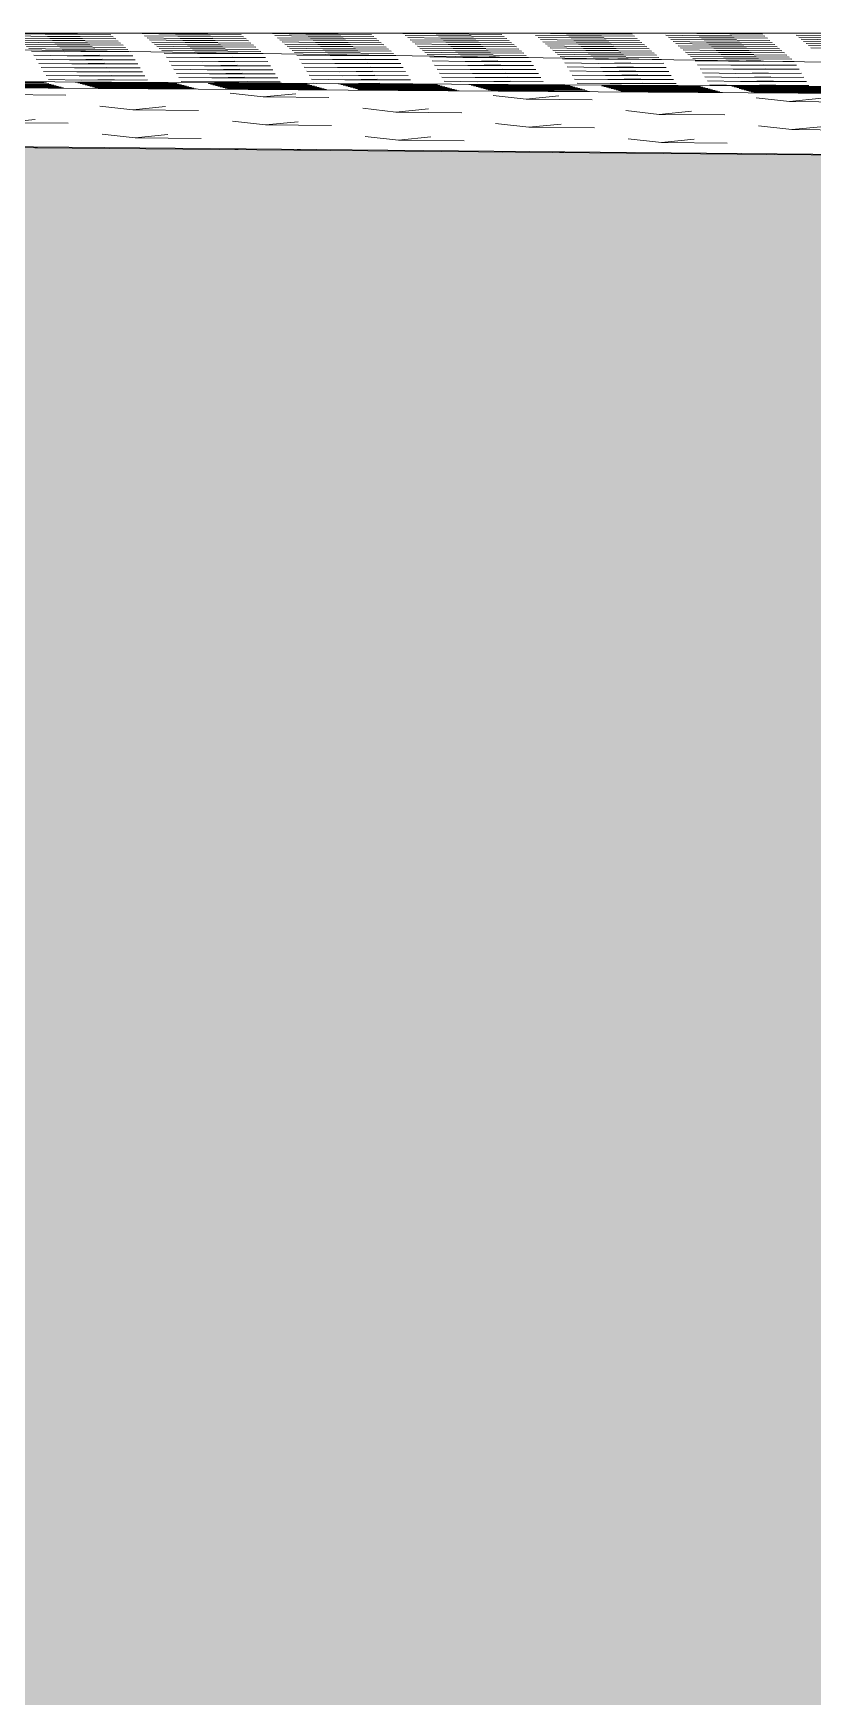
# Model space of a CAD drawing. Header units: millimetres. Extents: x 239748 to 326588, y -19262 to 5561.
# Drawn here: x 323393 to 324420, y -6513 to -4323 of the extents above; entities that cross this region are included whole.
import ezdxf

# ---------------------------------------------------------------- set-up
doc = ezdxf.new("R2010")
doc.units = ezdxf.units.MM
doc.header["$MEASUREMENT"] = 0
doc.layers.add('New_2D Drafting - General_Pen_No__1', color=7, linetype='Continuous', lineweight=13)
doc.layers.add('New_Site & Landscape - Terrain_Pen_No__1', color=7, linetype='Continuous', lineweight=13)
for name, color, linetype, lineweight, true_color in [('New_2D Drafting - General_Pen_No__61', 7, 'Continuous', 20, 0x6a6a6a), ('New_Site & Landscape - Terrain_Pen_No__180', 7, 'Continuous', 15, 0xd6cda7), ('New_Site & Landscape - Terrain_Pen_No__93', 7, 'Continuous', 13, 0xa2a233)]:
    doc.layers.add(name, color=color, linetype=linetype, lineweight=lineweight, true_color=true_color)

msp = doc.modelspace()

# ---------------------------------------------------------------- hatches: boundary and pattern name
at = {"layer": 'New_2D Drafting - General_Pen_No__61', "linetype": 'Continuous', "lineweight": 20, "true_color": 0x6a6a6a}
h = msp.add_hatch(dxfattribs=at)
h.set_pattern_fill('Dashed_0002', color=251, style=0, pattern_type=2)
h.set_pattern_definition([(45, (649171.04, -4123.63), (-183.84776, 183.84776), [195, -65]), (45, (649171.04, -3939.78), (-183.84776, 183.84776), [195, -65])])
h.paths.add_polyline_path([(304790.6827, -4460.3759), (297360.3741, -4696.2383), (297432.4505, -19262.3247), (325883.6342, -19262.3247), (325883.2965, -4496.7853), (312832.5286, -4370.8818), (307073.8019, -4409.8695)])
at = {"layer": 'New_Site & Landscape - Terrain_Pen_No__180', "linetype": 'Continuous', "lineweight": 0, "true_color": 0x353329}
msp.add_hatch(color=250, dxfattribs=at).paths.add_polyline_path([(297432.4505, -19262.3247), (325883.6342, -19262.3247), (325883.6342, -4496.7884), (313274.2348, -4382.3441), (308962.5578, -4382.3438), (306735.3088, -4414.8025), (302168.1642, -4521.8361), (298486.9827, -4705.949), (297432.4505, -4713.9502)])

# ---------------------------------------------------------------- linework, layer by layer
at = {"layer": 'New_2D Drafting - General_Pen_No__1', "color": 7, "linetype": 'Continuous', "lineweight": 13, "flags": 128}
msp.add_lwpolyline([(304790.6827, -4460.3759), (297360.3741, -4696.2383), (297432.4505, -19262.3247), (325883.6342, -19262.3247), (325883.2965, -4496.7853), (312832.5286, -4370.8818), (307073.8019, -4409.8695)], close=True, dxfattribs=at)
at = {"layer": 'New_Site & Landscape - Terrain_Pen_No__1', "color": 7, "linetype": 'Continuous', "lineweight": 13}
for p, q in [((312861.9184, -4323.4671), (325883.6342, -4402.2168)), ((325883.6342, -4412.5658), (312861.9184, -4323.4671)), ((325883.6342, -4323.4671), (321955.9232, -4323.4671)), ((321955.9232, -4323.4671), (325883.6342, -4383.6482)), ((323408.9599, -4324.8174), (323365.2578, -4324.1705)), ((323412.1715, -4327.5856), (323368.4694, -4326.9386)), ((323415.3831, -4330.3538), (323371.681, -4329.7068)), ((323418.5947, -4333.122), (323374.8926, -4332.475)), ((323421.8063, -4335.8901), (323378.1042, -4335.2432)), ((323408.9599, -4324.8174), (323451.8591, -4324.7723)), ((323408.9599, -4324.8174), (323495.5612, -4325.4193)), ((323412.1715, -4327.5856), (323455.0707, -4327.5405)), ((323412.1715, -4327.5856), (323498.7728, -4328.1875)), ((323415.3831, -4330.3538), (323458.2823, -4330.3087)), ((323415.3831, -4330.3538), (323501.9844, -4330.9557)), ((323418.5947, -4333.122), (323461.4939, -4333.0769)), ((323418.5947, -4333.122), (323505.196, -4333.7238)), ((323580.5567, -4324.6371), (323536.8546, -4323.9901)), ((323583.7683, -4327.4053), (323540.0662, -4326.7583)), ((323586.9799, -4330.1735), (323543.2778, -4329.5265)), ((323590.1915, -4332.9416), (323546.4894, -4332.2947)), ((323593.4031, -4335.7098), (323549.701, -4335.0629)), ((323580.5567, -4324.6371), (323623.4559, -4324.592)), ((323580.5567, -4324.6371), (323667.158, -4325.239)), ((323583.7683, -4327.4053), (323626.6675, -4327.3602)), ((323583.7683, -4327.4053), (323670.3696, -4328.0072)), ((323586.9799, -4330.1735), (323629.8791, -4330.1284)), ((323586.9799, -4330.1735), (323673.5812, -4330.7754)), ((323590.1915, -4332.9416), (323633.0907, -4332.8966)), ((323590.1915, -4332.9416), (323676.7928, -4333.5435)), ((323752.1535, -4324.4568), (323708.4514, -4323.8098)), ((323755.3651, -4327.225), (323711.663, -4326.578)), ((323758.5767, -4329.9931), (323714.8746, -4329.3462)), ((323761.7883, -4332.7613), (323718.0862, -4332.1144)), ((323764.9999, -4335.5295), (323721.2978, -4334.8825)), ((323752.1535, -4324.4568), (323795.0527, -4324.4117)), ((323752.1535, -4324.4568), (323838.7548, -4325.0587)), ((323755.3651, -4327.225), (323798.2643, -4327.1799)), ((323755.3651, -4327.225), (323841.9664, -4327.8269)), ((323758.5767, -4329.9931), (323801.4759, -4329.9481)), ((323758.5767, -4329.9931), (323845.178, -4330.595)), ((323761.7883, -4332.7613), (323804.6875, -4332.7162)), ((323761.7883, -4332.7613), (323848.3896, -4333.3632)), ((323764.9999, -4335.5295), (323807.8991, -4335.4844)), ((323764.9999, -4335.5295), (323851.6012, -4336.1314)), ((323923.7503, -4324.2765), (323880.0482, -4323.6295)), ((323926.9619, -4327.0447), (323883.2598, -4326.3977)), ((323930.1735, -4329.8128), (323886.4714, -4329.1659)), ((323933.3851, -4332.581), (323889.683, -4331.934)), ((323936.5967, -4335.3492), (323892.8946, -4334.7022)), ((323923.7503, -4324.2765), (323966.6495, -4324.2314)), ((323923.7503, -4324.2765), (324010.3516, -4324.8784)), ((323926.9619, -4327.0447), (323969.8611, -4326.9996)), ((323926.9619, -4327.0447), (324013.5632, -4327.6465)), ((323930.1735, -4329.8128), (323973.0727, -4329.7678)), ((323930.1735, -4329.8128), (324016.7748, -4330.4147)), ((323933.3851, -4332.581), (323976.2843, -4332.5359)), ((323933.3851, -4332.581), (324019.9864, -4333.1829)), ((323936.5967, -4335.3492), (323979.4959, -4335.3041)), ((323936.5967, -4335.3492), (324023.198, -4335.9511)), ((324095.3471, -4324.0962), (324052.8566, -4323.4671)), ((324098.5587, -4326.8643), (324054.8566, -4326.2174)), ((324101.7703, -4329.6325), (324058.0682, -4328.9856)), ((324104.9819, -4332.4007), (324061.2798, -4331.7537)), ((324108.1935, -4335.1689), (324064.4914, -4334.5219)), ((324095.3471, -4324.0962), (324138.2463, -4324.0511)), ((324095.3471, -4324.0962), (324181.9484, -4324.6981)), ((324098.5587, -4326.8643), (324141.4579, -4326.8193)), ((324098.5587, -4326.8643), (324185.16, -4327.4662)), ((324101.7703, -4329.6325), (324144.6695, -4329.5874)), ((324101.7703, -4329.6325), (324188.3716, -4330.2344)), ((324104.9819, -4332.4007), (324147.8811, -4332.3556)), ((324104.9819, -4332.4007), (324191.5832, -4333.0026)), ((324108.1935, -4335.1689), (324151.0927, -4335.1238)), ((324108.1935, -4335.1689), (324194.7948, -4335.7708)), ((324270.1555, -4326.684), (324226.4534, -4326.0371)), ((324273.3671, -4329.4522), (324229.665, -4328.8052)), ((324276.5787, -4332.2204), (324232.8766, -4331.5734)), ((324279.7903, -4334.9886), (324236.0882, -4334.3416)), ((324266.9439, -4323.9159), (324236.6335, -4323.4671)), ((324266.9439, -4323.9159), (324309.8431, -4323.8708)), ((324266.9439, -4323.9159), (324353.5452, -4324.5177)), ((324270.1555, -4326.684), (324313.0547, -4326.639)), ((324270.1555, -4326.684), (324356.7568, -4327.2859)), ((324273.3671, -4329.4522), (324316.2663, -4329.4071)), ((324273.3671, -4329.4522), (324359.9684, -4330.0541)), ((324276.5787, -4332.2204), (324319.4779, -4332.1753)), ((324276.5787, -4332.2204), (324363.18, -4332.8223)), ((324279.7903, -4334.9886), (324322.6895, -4334.9435)), ((324279.7903, -4334.9886), (324366.3916, -4335.5904)), ((324441.7523, -4326.5037), (324398.0502, -4325.8568)), ((324444.9639, -4329.2719), (324401.2618, -4328.6249)), ((324448.1755, -4332.0401), (324404.4734, -4331.3931)), ((324451.3871, -4334.8082), (324407.685, -4334.1613)), ((323425.0179, -4338.6583), (323381.3158, -4338.0113)), ((323428.2295, -4341.4265), (323384.5274, -4340.7795)), ((323431.4411, -4344.1947), (323387.739, -4343.5477)), ((323434.6527, -4347.7496), (323390.9506, -4347.1239)), ((323437.8643, -4353.0696), (323394.1622, -4352.4439)), ((323421.8063, -4335.8901), (323464.7055, -4335.8451)), ((323421.8063, -4335.8901), (323508.4076, -4336.492)), ((323425.0179, -4338.6583), (323467.9171, -4338.6132)), ((323425.0179, -4338.6583), (323511.6192, -4339.2602)), ((323428.2295, -4341.4265), (323471.1287, -4341.3814)), ((323428.2295, -4341.4265), (323514.8308, -4342.0284)), ((323431.4411, -4344.1947), (323474.3403, -4344.1496)), ((323431.4411, -4344.1947), (323518.0424, -4344.7965)), ((323434.6527, -4347.7496), (323477.5519, -4347.0454)), ((323434.6527, -4347.7496), (323521.254, -4347.6711)), ((323437.8643, -4353.0696), (323480.7635, -4352.3653)), ((323437.8643, -4353.0696), (323524.4656, -4352.991)), ((323596.6147, -4338.478), (323552.9126, -4337.831)), ((323599.8263, -4341.2462), (323556.1242, -4340.5992)), ((323603.0379, -4344.0143), (323559.3358, -4343.3674)), ((323606.2495, -4346.7825), (323562.5474, -4346.1356)), ((323609.4611, -4350.2525), (323565.759, -4349.6268)), ((323612.6727, -4355.5724), (323568.9706, -4354.9467)), ((323593.4031, -4335.7098), (323636.3023, -4335.6647)), ((323593.4031, -4335.7098), (323680.0044, -4336.3117)), ((323596.6147, -4338.478), (323639.5139, -4338.4329)), ((323596.6147, -4338.478), (323683.216, -4339.0799)), ((323599.8263, -4341.2462), (323642.7255, -4341.2011)), ((323599.8263, -4341.2462), (323686.4276, -4341.8481)), ((323603.0379, -4344.0143), (323645.9371, -4343.9693)), ((323603.0379, -4344.0143), (323689.6392, -4344.6162)), ((323606.2495, -4346.7825), (323649.1487, -4346.7374)), ((323606.2495, -4346.7825), (323692.8508, -4347.3844)), ((323609.4611, -4350.2525), (323652.3603, -4349.5482)), ((323609.4611, -4350.2525), (323696.0624, -4350.1739)), ((323612.6727, -4355.5724), (323655.5719, -4354.8682)), ((323612.6727, -4355.5724), (323699.274, -4355.4939)), ((323768.2115, -4338.2977), (323724.5094, -4337.6507)), ((323771.4231, -4341.0659), (323727.721, -4340.4189)), ((323774.6347, -4343.834), (323730.9326, -4343.1871)), ((323777.8463, -4346.6022), (323734.1442, -4345.9552)), ((323781.0579, -4349.3704), (323737.3558, -4348.7234)), ((323784.2695, -4352.7553), (323740.5674, -4352.1296)), ((323787.4811, -4358.0753), (323743.779, -4357.4496)), ((323768.2115, -4338.2977), (323811.1107, -4338.2526)), ((323768.2115, -4338.2977), (323854.8128, -4338.8996)), ((323771.4231, -4341.0659), (323814.3223, -4341.0208)), ((323771.4231, -4341.0659), (323858.0244, -4341.6677)), ((323774.6347, -4343.834), (323817.5339, -4343.789)), ((323774.6347, -4343.834), (323861.236, -4344.4359)), ((323777.8463, -4346.6022), (323820.7455, -4346.5571)), ((323777.8463, -4346.6022), (323864.4476, -4347.2041)), ((323781.0579, -4349.3704), (323823.9571, -4349.3253)), ((323781.0579, -4349.3704), (323867.6592, -4349.9723)), ((323784.2695, -4352.7553), (323824.4084, -4352.0964)), ((323784.2695, -4352.7553), (323862.7677, -4352.6841)), ((323787.4811, -4358.0753), (323830.3803, -4357.371)), ((323824.4091, -4352.0964), (323827.1687, -4352.0935)), ((323862.769, -4352.6841), (323870.8708, -4352.7404)), ((323939.8083, -4338.1174), (323896.1062, -4337.4704)), ((323943.0199, -4340.8855), (323899.3178, -4340.2386)), ((323946.2315, -4343.6537), (323902.5294, -4343.0068)), ((323949.4431, -4346.4219), (323905.741, -4345.7749)), ((323952.6547, -4349.1901), (323908.9526, -4348.5431)), ((323955.8663, -4351.9582), (323912.1642, -4351.3113)), ((323959.0779, -4355.2582), (323915.3758, -4354.6325)), ((323939.8083, -4338.1174), (323982.7075, -4338.0723)), ((323939.8083, -4338.1174), (324026.4096, -4338.7193)), ((323943.0199, -4340.8855), (323985.9191, -4340.8405)), ((323943.0199, -4340.8855), (324029.6212, -4341.4874)), ((323946.2315, -4343.6537), (323989.1307, -4343.6086)), ((323946.2315, -4343.6537), (324032.8328, -4344.2556)), ((323949.4431, -4346.4219), (323992.3423, -4346.3768)), ((323949.4431, -4346.4219), (324036.0444, -4347.0238)), ((323952.6547, -4349.1901), (323995.5539, -4349.145)), ((323952.6547, -4349.1901), (324039.256, -4349.792)), ((323955.8663, -4351.9582), (323998.7655, -4351.9132)), ((323955.8663, -4351.9582), (324042.4676, -4352.5601)), ((323959.0779, -4355.2582), (323993.6844, -4354.6901)), ((323959.0779, -4355.2582), (324026.7566, -4355.1968)), ((323993.6852, -4354.6901), (324001.9771, -4354.6813)), ((324026.7581, -4355.1968), (324045.6792, -4355.3283)), ((324111.4051, -4337.9371), (324067.703, -4337.2901)), ((324114.6167, -4340.7052), (324070.9146, -4340.0583)), ((324117.8283, -4343.4734), (324074.1262, -4342.8264)), ((324121.0399, -4346.2416), (324077.3378, -4345.5946)), ((324124.2515, -4349.0098), (324080.5494, -4348.3628)), ((324127.4631, -4351.7779), (324083.761, -4351.131)), ((324130.6747, -4354.5461), (324086.9726, -4353.8991)), ((324133.8863, -4357.7611), (324090.1842, -4357.1353)), ((324111.4051, -4337.9371), (324154.3043, -4337.892)), ((324111.4051, -4337.9371), (324198.0064, -4338.5389)), ((324114.6167, -4340.7052), (324157.5159, -4340.6601)), ((324114.6167, -4340.7052), (324201.218, -4341.3071)), ((324117.8283, -4343.4734), (324160.7275, -4343.4283)), ((324117.8283, -4343.4734), (324204.4296, -4344.0753)), ((324121.0399, -4346.2416), (324163.9391, -4346.1965)), ((324121.0399, -4346.2416), (324207.6412, -4346.8435)), ((324124.2515, -4349.0098), (324167.1507, -4348.9647)), ((324124.2515, -4349.0098), (324210.8528, -4349.6116)), ((324127.4631, -4351.7779), (324170.3623, -4351.7329)), ((324127.4631, -4351.7779), (324214.0644, -4352.3798)), ((324130.6747, -4354.5461), (324173.5739, -4354.501)), ((324130.6747, -4354.5461), (324217.276, -4355.148)), ((324133.8863, -4357.7611), (324162.9604, -4357.2837)), ((324162.9613, -4357.2837), (324176.7855, -4357.2692)), ((324283.0019, -4337.7567), (324239.2998, -4337.1098)), ((324286.2135, -4340.5249), (324242.5114, -4339.8779)), ((324289.4251, -4343.2931), (324245.723, -4342.6461)), ((324292.6367, -4346.0613), (324248.9346, -4345.4143)), ((324295.8483, -4348.8294), (324252.1462, -4348.1825)), ((324299.0599, -4351.5976), (324255.3578, -4350.9507)), ((324302.2715, -4354.3658), (324258.5694, -4353.7188)), ((324305.4831, -4357.134), (324261.781, -4356.487)), ((324283.0019, -4337.7567), (324325.9011, -4337.7117)), ((324283.0019, -4337.7567), (324369.6032, -4338.3586)), ((324286.2135, -4340.5249), (324329.1127, -4340.4798)), ((324286.2135, -4340.5249), (324372.8148, -4341.1268)), ((324289.4251, -4343.2931), (324332.3243, -4343.248)), ((324289.4251, -4343.2931), (324376.0264, -4343.895)), ((324292.6367, -4346.0613), (324335.5359, -4346.0162)), ((324292.6367, -4346.0613), (324379.238, -4346.6632)), ((324295.8483, -4348.8294), (324338.7475, -4348.7844)), ((324295.8483, -4348.8294), (324382.4496, -4349.4313)), ((324299.0599, -4351.5976), (324341.9591, -4351.5525)), ((324299.0599, -4351.5976), (324385.6612, -4352.1995)), ((324302.2715, -4354.3658), (324345.1707, -4354.3207)), ((324302.2715, -4354.3658), (324388.8728, -4354.9677)), ((324305.4831, -4357.134), (324348.3823, -4357.0889)), ((324305.4831, -4357.134), (324392.0844, -4357.7359)), ((324454.5987, -4337.5764), (324410.8966, -4336.9295)), ((324457.8103, -4340.3446), (324414.1082, -4339.6976)), ((324461.0219, -4343.1128), (324417.3198, -4342.4658)), ((323441.0759, -4358.3895), (323397.3738, -4357.7638)), ((323444.2875, -4363.7095), (323400.5854, -4363.0838)), ((323447.4991, -4369.0294), (323403.797, -4368.4037)), ((323450.7107, -4374.3494), (323407.0086, -4373.7237)), ((323453.9223, -4379.6694), (323410.2202, -4379.0436)), ((323441.0759, -4358.3895), (323483.9751, -4357.6853)), ((323441.0759, -4358.3895), (323527.6772, -4358.311)), ((323444.2875, -4363.7095), (323487.1867, -4363.0052)), ((323444.2875, -4363.7095), (323530.8888, -4363.6309)), ((323447.4991, -4369.0294), (323490.3983, -4368.3252)), ((323447.4991, -4369.0294), (323534.1004, -4368.9509)), ((323450.7107, -4374.3494), (323493.6099, -4373.6451)), ((323450.7107, -4374.3494), (323537.312, -4374.2708)), ((323453.9223, -4379.6694), (323496.8215, -4378.9651)), ((323615.8843, -4360.8924), (323572.1822, -4360.2667)), ((323619.0959, -4366.2123), (323575.3938, -4365.5866)), ((323622.3075, -4371.5323), (323578.6054, -4370.9066)), ((323625.5191, -4376.8523), (323581.817, -4376.2265)), ((323615.8843, -4360.8924), (323658.7835, -4360.1881)), ((323615.8843, -4360.8924), (323702.4856, -4360.8138)), ((323619.0959, -4366.2123), (323661.9951, -4365.5081)), ((323619.0959, -4366.2123), (323705.6972, -4366.1338)), ((323622.3075, -4371.5323), (323665.2067, -4370.828)), ((323622.3075, -4371.5323), (323708.9088, -4371.4537)), ((323625.5191, -4376.8523), (323668.4183, -4376.148)), ((323625.5191, -4376.8523), (323712.1204, -4376.7737)), ((323790.6927, -4363.3953), (323746.9906, -4362.7695)), ((323793.9043, -4368.7152), (323750.2022, -4368.0895)), ((323797.1159, -4374.0352), (323753.4138, -4373.4094)), ((323800.3275, -4379.3551), (323756.6254, -4378.7294)), ((323787.4811, -4358.0753), (323874.0824, -4357.9967)), ((323790.6927, -4363.3953), (323833.5919, -4362.691)), ((323790.6927, -4363.3953), (323877.294, -4363.3167)), ((323793.9043, -4368.7152), (323836.8035, -4368.0109)), ((323793.9043, -4368.7152), (323880.5056, -4368.6366)), ((323797.1159, -4374.0352), (323840.0151, -4373.3309)), ((323797.1159, -4374.0352), (323883.7172, -4373.9566)), ((323800.3275, -4379.3551), (323843.2267, -4378.6508)), ((323800.3275, -4379.3551), (323886.9288, -4379.2765)), ((323962.2895, -4360.5782), (323918.5874, -4359.9524)), ((323965.5011, -4365.8981), (323921.799, -4365.2724)), ((323968.7127, -4371.2181), (323925.0106, -4370.5923)), ((323971.9243, -4376.538), (323928.2222, -4375.9123)), ((323962.2895, -4360.5782), (324005.1887, -4359.8739)), ((323962.2895, -4360.5782), (324048.8908, -4360.4996)), ((323965.5011, -4365.8981), (324008.4003, -4365.1938)), ((323965.5011, -4365.8981), (324052.1024, -4365.8195)), ((323968.7127, -4371.2181), (324011.6119, -4370.5138)), ((323968.7127, -4371.2181), (324055.314, -4371.1395)), ((323971.9243, -4376.538), (324014.8235, -4375.8337)), ((323971.9243, -4376.538), (324058.5256, -4376.4594)), ((324137.0979, -4363.081), (324093.3958, -4362.4553)), ((324140.3095, -4368.401), (324096.6074, -4367.7752)), ((324143.5211, -4373.7209), (324099.819, -4373.0952)), ((324146.7327, -4379.0409), (324103.0306, -4378.4151)), ((324133.8863, -4357.7611), (324190.7455, -4357.7095)), ((324137.0979, -4363.081), (324179.9971, -4362.3767)), ((324137.0979, -4363.081), (324223.6992, -4363.0024)), ((324140.3095, -4368.401), (324183.2087, -4367.6967)), ((324140.3095, -4368.401), (324226.9108, -4368.3224)), ((324143.5211, -4373.7209), (324186.4203, -4373.0166)), ((324143.5211, -4373.7209), (324230.1224, -4373.6423)), ((324146.7327, -4379.0409), (324189.6319, -4378.3366)), ((324146.7327, -4379.0409), (324233.334, -4378.9623)), ((324190.7471, -4357.7095), (324220.4876, -4357.9162)), ((324308.6947, -4360.2639), (324264.9926, -4359.6382)), ((324311.9063, -4365.5839), (324268.2042, -4364.9581)), ((324315.1179, -4370.9038), (324271.4158, -4370.2781)), ((324318.3295, -4376.2238), (324274.6274, -4375.598)), ((324308.6947, -4360.2639), (324332.2364, -4359.8774)), ((324308.6947, -4360.2639), (324354.7344, -4360.2221)), ((324311.9063, -4365.5839), (324354.8055, -4364.8796)), ((324311.9063, -4365.5839), (324398.5076, -4365.5053)), ((324315.1179, -4370.9038), (324358.0171, -4370.1995)), ((324315.1179, -4370.9038), (324401.7192, -4370.8252)), ((324318.3295, -4376.2238), (324361.2287, -4375.5195)), ((324318.3295, -4376.2238), (324404.9308, -4376.1452)), ((324332.2373, -4359.8774), (324351.5939, -4359.8571)), ((324354.7362, -4360.2221), (324395.296, -4360.504)), ((323320.8647, -4387.429), (323407.466, -4388.0254)), ((323324.0763, -4388.3191), (323410.6776, -4388.9155)), ((323327.2879, -4389.2091), (323413.8892, -4389.8056)), ((323330.4995, -4390.0992), (323417.1008, -4390.6957)), ((323333.7111, -4390.9893), (323420.3124, -4391.5858)), ((323336.9227, -4391.8794), (323423.524, -4392.4758)), ((323340.1343, -4392.7695), (323426.7356, -4393.3659)), ((323343.3459, -4393.6596), (323429.9472, -4394.256)), ((323346.5575, -4394.5497), (323433.1588, -4395.1461)), ((323457.1339, -4384.9893), (323413.4318, -4384.3636)), ((323492.4615, -4388.1768), (323448.7594, -4387.7673)), ((323495.6731, -4389.0669), (323451.971, -4388.6574)), ((323453.9223, -4379.6694), (323540.5236, -4379.5908)), ((323498.8847, -4389.957), (323455.1826, -4389.5475)), ((323457.1339, -4384.9893), (323500.0331, -4384.285)), ((323457.1339, -4384.9893), (323543.7352, -4384.9107)), ((323502.0963, -4390.8471), (323458.3942, -4390.4376)), ((323505.3079, -4391.7371), (323461.6058, -4391.3277)), ((323508.5195, -4392.6272), (323464.8174, -4392.2178)), ((323511.7311, -4393.5173), (323468.029, -4393.1078)), ((323514.9427, -4394.4074), (323471.2406, -4393.9979)), ((323518.1543, -4395.2975), (323474.4522, -4394.888)), ((323521.3659, -4396.1876), (323477.6638, -4395.7781)), ((323492.4615, -4388.1768), (323535.3607, -4388.3637)), ((323492.4615, -4388.1768), (323579.0628, -4388.7732)), ((323495.6731, -4389.0669), (323538.5723, -4389.2538)), ((323495.6731, -4389.0669), (323582.2744, -4389.6633)), ((323498.8847, -4389.957), (323541.7839, -4390.1439)), ((323498.8847, -4389.957), (323585.486, -4390.5534)), ((323502.0963, -4390.8471), (323544.9955, -4391.034)), ((323502.0963, -4390.8471), (323588.6976, -4391.4435)), ((323505.3079, -4391.7371), (323548.2071, -4391.9241)), ((323505.3079, -4391.7371), (323591.9092, -4392.3336)), ((323508.5195, -4392.6272), (323551.4187, -4392.8142)), ((323508.5195, -4392.6272), (323595.1208, -4393.2237)), ((323511.7311, -4393.5173), (323554.6303, -4393.7043)), ((323511.7311, -4393.5173), (323598.3324, -4394.1138)), ((323514.9427, -4394.4074), (323557.8419, -4394.5944)), ((323514.9427, -4394.4074), (323601.544, -4395.0038)), ((323518.1543, -4395.2975), (323561.0535, -4395.4845)), ((323518.1543, -4395.2975), (323604.7556, -4395.8939)), ((323521.3659, -4396.1876), (323564.2651, -4396.3745)), ((323521.3659, -4396.1876), (323607.9672, -4396.784)), ((323628.7307, -4382.1722), (323585.0286, -4381.5465)), ((323631.9423, -4387.4922), (323588.2402, -4386.8664)), ((323667.2699, -4389.8147), (323623.5678, -4389.4052)), ((323664.0583, -4388.9246), (323624.6551, -4388.5554)), ((323670.4815, -4390.7048), (323626.7794, -4390.2953)), ((323628.7307, -4382.1722), (323671.6299, -4381.4679)), ((323628.7307, -4382.1722), (323715.332, -4382.0936)), ((323673.6931, -4391.5949), (323629.991, -4391.1854)), ((323631.9423, -4387.4922), (323674.8415, -4386.7879)), ((323631.9423, -4387.4922), (323718.5436, -4387.4136)), ((323676.9047, -4392.485), (323633.2026, -4392.0755)), ((323680.1163, -4393.375), (323636.4142, -4392.9656)), ((323683.3279, -4394.2651), (323639.6258, -4393.8557)), ((323686.5395, -4395.1552), (323642.8374, -4394.7457)), ((323689.7511, -4396.0453), (323646.049, -4395.6358)), ((323692.9627, -4396.9354), (323649.2606, -4396.5259)), ((323664.0583, -4388.9246), (323706.9575, -4389.1116)), ((323664.0583, -4388.9246), (323750.6596, -4389.521)), ((323667.2699, -4389.8147), (323710.1691, -4390.0017)), ((323667.2699, -4389.8147), (323753.8712, -4390.4111)), ((323670.4815, -4390.7048), (323713.3807, -4390.8917)), ((323670.4815, -4390.7048), (323757.0828, -4391.3012)), ((323673.6931, -4391.5949), (323716.5923, -4391.7818)), ((323673.6931, -4391.5949), (323760.2944, -4392.1913)), ((323676.9047, -4392.485), (323719.8039, -4392.6719)), ((323676.9047, -4392.485), (323763.506, -4393.0814)), ((323680.1163, -4393.375), (323723.0155, -4393.562)), ((323680.1163, -4393.375), (323766.7176, -4393.9715)), ((323683.3279, -4394.2651), (323726.2271, -4394.4521)), ((323683.3279, -4394.2651), (323769.9292, -4394.8616)), ((323686.5395, -4395.1552), (323729.4387, -4395.3422)), ((323686.5395, -4395.1552), (323773.1408, -4395.7517)), ((323689.7511, -4396.0453), (323732.6503, -4396.2323)), ((323689.7511, -4396.0453), (323776.3524, -4396.6417)), ((323692.9627, -4396.9354), (323735.8619, -4397.1224)), ((323692.9627, -4396.9354), (323779.564, -4397.5318)), ((323803.5391, -4384.6751), (323759.837, -4384.0493)), ((323765.8395, -4389.4093), (323763.0486, -4389.3693)), ((323838.8667, -4390.5625), (323795.1646, -4390.153)), ((323842.0783, -4391.4526), (323798.3762, -4391.0431)), ((323845.2899, -4392.3427), (323801.5878, -4391.9332)), ((323803.5391, -4384.6751), (323846.4383, -4383.9708)), ((323803.5391, -4384.6751), (323890.1404, -4384.5965)), ((323848.5015, -4393.2328), (323804.7994, -4392.8233)), ((323851.7131, -4394.1229), (323808.011, -4393.7134)), ((323854.9247, -4395.013), (323811.2226, -4394.6035)), ((323858.1363, -4395.903), (323814.4342, -4395.4936)), ((323861.3479, -4396.7931), (323817.6458, -4396.3837)), ((323864.5595, -4397.6832), (323820.8574, -4397.2737)), ((323821.8118, -4389.7477), (323849.6499, -4389.2907)), ((323867.7711, -4398.5733), (323824.069, -4398.1638)), ((323838.8667, -4390.5625), (323881.7659, -4390.7495)), ((323838.8667, -4390.5625), (323925.468, -4391.1589)), ((323842.0783, -4391.4526), (323884.9775, -4391.6396)), ((323842.0783, -4391.4526), (323928.6796, -4392.049)), ((323845.2899, -4392.3427), (323888.1891, -4392.5296)), ((323845.2899, -4392.3427), (323931.8912, -4392.9391)), ((323848.5015, -4393.2328), (323891.4007, -4393.4197)), ((323848.5015, -4393.2328), (323935.1028, -4393.8292)), ((323851.7131, -4394.1229), (323894.6123, -4394.3098)), ((323851.7131, -4394.1229), (323938.3144, -4394.7193)), ((323854.9247, -4395.013), (323897.8239, -4395.1999)), ((323854.9247, -4395.013), (323941.526, -4395.6094)), ((323855.3997, -4389.9509), (323893.352, -4389.9164)), ((323858.1363, -4395.903), (323901.0355, -4396.09)), ((323858.1363, -4395.903), (323944.7376, -4396.4995)), ((323861.3479, -4396.7931), (323904.2471, -4396.9801)), ((323861.3479, -4396.7931), (323947.9492, -4397.3896)), ((323864.5595, -4397.6832), (323907.4587, -4397.8702)), ((323864.5595, -4397.6832), (323951.1608, -4398.2797)), ((323867.7711, -4398.5733), (323910.6703, -4398.7603)), ((323867.7711, -4398.5733), (323954.3724, -4399.1697)), ((323975.1359, -4381.858), (323931.4338, -4381.2322)), ((323978.3475, -4387.1779), (323934.6454, -4386.5522)), ((324010.4635, -4391.3103), (323966.7614, -4390.9009)), ((324013.6751, -4392.2004), (323969.973, -4391.7909)), ((324016.8867, -4393.0905), (323973.1846, -4392.681)), ((323975.1359, -4381.858), (324018.0351, -4381.1537)), ((323975.1359, -4381.858), (324061.7372, -4381.7794)), ((324020.0983, -4393.9806), (323976.3962, -4393.5711)), ((323978.3475, -4387.1779), (324021.2467, -4386.4736)), ((323978.3475, -4387.1779), (324064.9488, -4387.0993)), ((324023.3099, -4394.8707), (323979.6078, -4394.4612)), ((324026.5215, -4395.7608), (323982.8194, -4395.3513)), ((324029.7331, -4396.6509), (323986.031, -4396.2414)), ((324032.9447, -4397.541), (323989.2426, -4397.1315)), ((324036.1563, -4398.431), (323992.4542, -4398.0216)), ((324039.3679, -4399.3211), (323995.6658, -4398.9117)), ((324010.4635, -4391.3103), (324053.3627, -4391.4973)), ((324010.4635, -4391.3103), (324097.0648, -4391.9068)), ((324013.6751, -4392.2004), (324056.5743, -4392.3874)), ((324013.6751, -4392.2004), (324100.2764, -4392.7969)), ((324016.8867, -4393.0905), (324059.7859, -4393.2775)), ((324016.8867, -4393.0905), (324103.488, -4393.6869)), ((324020.0983, -4393.9806), (324062.9975, -4394.1676)), ((324020.0983, -4393.9806), (324106.6996, -4394.577)), ((324023.3099, -4394.8707), (324066.2091, -4395.0576)), ((324023.3099, -4394.8707), (324109.9112, -4395.4671)), ((324026.5215, -4395.7608), (324069.4207, -4395.9477)), ((324026.5215, -4395.7608), (324113.1228, -4396.3572)), ((324029.7331, -4396.6509), (324072.6323, -4396.8378)), ((324029.7331, -4396.6509), (324116.3344, -4397.2473)), ((324032.9447, -4397.541), (324075.8439, -4397.7279)), ((324032.9447, -4397.541), (324119.546, -4398.1374)), ((324036.1563, -4398.431), (324079.0555, -4398.618)), ((324036.1563, -4398.431), (324122.7576, -4399.0275)), ((324039.3679, -4399.3211), (324082.2671, -4399.5081)), ((324039.3679, -4399.3211), (324125.9692, -4399.9176)), ((324149.9443, -4384.3608), (324106.2422, -4383.7351)), ((324153.1559, -4389.6808), (324109.4538, -4389.055)), ((324185.2719, -4392.9482), (324141.5698, -4392.5388)), ((324182.0603, -4392.0582), (324142.3888, -4391.6864)), ((324188.4835, -4393.8383), (324144.7814, -4393.4289)), ((324191.6951, -4394.7284), (324147.993, -4394.3189)), ((324149.9443, -4384.3608), (324192.8435, -4383.6565)), ((324149.9443, -4384.3608), (324236.5456, -4384.2822)), ((324194.9067, -4395.6185), (324151.2046, -4395.209)), ((324153.1559, -4389.6808), (324196.0551, -4388.9765)), ((324153.1559, -4389.6808), (324239.7572, -4389.6022)), ((324198.1183, -4396.5086), (324154.4162, -4396.0991)), ((324201.3299, -4397.3987), (324157.6278, -4396.9892)), ((324204.5415, -4398.2888), (324160.8394, -4397.8793)), ((324207.7531, -4399.1789), (324164.051, -4398.7694)), ((324210.9647, -4400.0689), (324167.2626, -4399.6595)), ((324214.1763, -4400.959), (324170.4742, -4400.5496)), ((324182.0603, -4392.0582), (324224.9595, -4392.2451)), ((324182.0603, -4392.0582), (324268.6616, -4392.6546)), ((324185.2719, -4392.9482), (324228.1711, -4393.1352)), ((324185.2719, -4392.9482), (324271.8732, -4393.5447)), ((324188.4835, -4393.8383), (324231.3827, -4394.0253)), ((324188.4835, -4393.8383), (324275.0848, -4394.4348)), ((324191.6951, -4394.7284), (324234.5943, -4394.9154)), ((324191.6951, -4394.7284), (324278.2964, -4395.3248)), ((324194.9067, -4395.6185), (324237.8059, -4395.8055)), ((324194.9067, -4395.6185), (324281.508, -4396.2149)), ((324198.1183, -4396.5086), (324241.0175, -4396.6955)), ((324198.1183, -4396.5086), (324284.7196, -4397.105)), ((324201.3299, -4397.3987), (324244.2291, -4397.5856)), ((324201.3299, -4397.3987), (324287.9312, -4397.9951)), ((324204.5415, -4398.2888), (324247.4407, -4398.4757)), ((324204.5415, -4398.2888), (324291.1428, -4398.8852)), ((324207.7531, -4399.1789), (324250.6523, -4399.3658)), ((324207.7531, -4399.1789), (324294.3544, -4399.7753)), ((324210.9647, -4400.0689), (324253.8639, -4400.2559)), ((324210.9647, -4400.0689), (324297.566, -4400.6654)), ((324214.1763, -4400.959), (324257.0755, -4401.146)), ((324214.1763, -4400.959), (324300.7776, -4401.5555)), ((324321.5411, -4381.5437), (324277.839, -4380.918)), ((324324.7527, -4386.8637), (324281.0506, -4386.2379)), ((324327.9643, -4392.1836), (324284.2622, -4391.5579)), ((324356.8687, -4393.6961), (324313.1666, -4393.2866)), ((324360.0803, -4394.5861), (324316.3782, -4394.1767)), ((324363.2919, -4395.4762), (324319.5898, -4395.0668)), ((324321.5411, -4381.5437), (324364.4403, -4380.8394)), ((324321.5411, -4381.5437), (324408.1424, -4381.4651)), ((324366.5035, -4396.3663), (324322.8014, -4395.9568)), ((324324.7527, -4386.8637), (324367.6519, -4386.1594)), ((324324.7527, -4386.8637), (324411.354, -4386.7851)), ((324369.7151, -4397.2564), (324326.013, -4396.8469)), ((324327.9643, -4392.1836), (324370.8635, -4391.4793)), ((324327.9643, -4392.1836), (324414.5656, -4392.1051)), ((324372.9267, -4398.1465), (324329.2246, -4397.737)), ((324376.1383, -4399.0366), (324332.4362, -4398.6271)), ((324379.3499, -4399.9267), (324335.6478, -4399.5172)), ((324382.5615, -4400.8168), (324338.8594, -4400.4073)), ((324385.7731, -4401.7069), (324342.071, -4401.2974)), ((324356.8687, -4393.6961), (324399.7679, -4393.883)), ((324356.8687, -4393.6961), (324443.47, -4394.2925)), ((324360.0803, -4394.5861), (324402.9795, -4394.7731)), ((324360.0803, -4394.5861), (324446.6816, -4395.1826)), ((324363.2919, -4395.4762), (324406.1911, -4395.6632)), ((324363.2919, -4395.4762), (324449.8932, -4396.0727)), ((324366.5035, -4396.3663), (324409.4027, -4396.5533)), ((324366.5035, -4396.3663), (324453.1048, -4396.9628)), ((324369.7151, -4397.2564), (324412.6143, -4397.4434)), ((324369.7151, -4397.2564), (324456.3164, -4397.8528)), ((324372.9267, -4398.1465), (324415.8259, -4398.3335)), ((324372.9267, -4398.1465), (324459.528, -4398.7429)), ((324376.1383, -4399.0366), (324419.0375, -4399.2235)), ((324376.1383, -4399.0366), (324462.7396, -4399.633)), ((324379.3499, -4399.9267), (324422.2491, -4400.1136)), ((324379.3499, -4399.9267), (324465.9512, -4400.5231)), ((324382.5615, -4400.8168), (324425.4607, -4401.0037)), ((324382.5615, -4400.8168), (324469.1628, -4401.4132)), ((323349.7691, -4404.2213), (323436.3704, -4404.9788)), ((323524.5775, -4424.2077), (323480.8754, -4419.2111)), ((323524.5775, -4424.2077), (323567.4767, -4419.9686)), ((323696.1743, -4407.2512), (323652.4722, -4402.2546)), ((323696.1743, -4407.2512), (323739.0735, -4403.0121)), ((323696.1743, -4407.2512), (323782.7756, -4408.0087)), ((323870.9827, -4427.2376), (323827.2806, -4422.241)), ((323870.9827, -4427.2376), (323913.8819, -4422.9985)), ((324042.5795, -4410.2812), (323998.8774, -4405.2846)), ((324042.5795, -4410.2812), (324085.4787, -4406.042)), ((324042.5795, -4410.2812), (324129.1808, -4411.0386)), ((324388.9847, -4413.3111), (324345.2826, -4408.3145)), ((324385.7731, -4401.7069), (324428.6723, -4401.8938)), ((324385.7731, -4401.7069), (324472.3744, -4402.3033)), ((324388.9847, -4413.3111), (324431.8839, -4409.072)), ((324388.9847, -4413.3111), (324475.586, -4414.0686)), ((323352.9807, -4441.1642), (323395.8799, -4436.9251)), ((323352.9807, -4441.1642), (323439.582, -4441.9217)), ((323524.5775, -4424.2077), (323611.1788, -4424.9652)), ((323699.3859, -4444.1941), (323655.6838, -4439.1975)), ((323699.3859, -4444.1941), (323742.2851, -4439.955)), ((323699.3859, -4444.1941), (323785.9872, -4444.9516)), ((323870.9827, -4427.2376), (323957.584, -4427.9951)), ((324045.7911, -4447.224), (324002.089, -4442.2274)), ((324045.7911, -4447.224), (324088.6903, -4442.9849)), ((324217.3879, -4430.2676), (324173.6858, -4425.271)), ((324217.3879, -4430.2676), (324260.2871, -4426.0284)), ((324217.3879, -4430.2676), (324303.9892, -4431.025)), ((323527.7891, -4461.1506), (323484.087, -4456.154)), ((323527.7891, -4461.1506), (323570.6883, -4456.9115)), ((323527.7891, -4461.1506), (323614.3904, -4461.9081)), ((323874.1943, -4464.1805), (323830.4922, -4459.1839)), ((323874.1943, -4464.1805), (323917.0935, -4459.9414)), ((323874.1943, -4464.1805), (323960.7956, -4464.938)), ((324045.7911, -4447.224), (324132.3924, -4447.9815)), ((324220.5995, -4467.2104), (324176.8974, -4462.2138)), ((324220.5995, -4467.2104), (324263.4987, -4462.9713)), ((324392.1963, -4450.254), (324348.4942, -4445.2574)), ((324392.1963, -4450.254), (324435.0955, -4446.0149)), ((324392.1963, -4450.254), (324478.7976, -4451.0115)), ((323395.6578, -4474.2072), (323399.0915, -4473.8679)), ((323663.228, -4476.6357), (323658.8954, -4476.1404)), ((323741.0056, -4477.3417), (323745.4967, -4476.8979)), ((324010.717, -4479.7896), (324005.3006, -4479.1703)), ((324086.3535, -4480.4761), (324091.9019, -4479.9278)), ((324220.5995, -4467.2104), (324307.2008, -4467.9679)), ((324358.206, -4482.9434), (324351.7058, -4482.2003))]:
    msp.add_line(p, q, dxfattribs=at)
at = {"layer": 'New_Site & Landscape - Terrain_Pen_No__93', "color": 55, "linetype": 'Continuous', "lineweight": 13, "true_color": 0xa2a233, "flags": 128}
msp.add_lwpolyline([(325883.6342, -4496.7884), (313274.2348, -4382.3441), (308962.5578, -4382.3438), (306735.3088, -4414.8025), (302168.1642, -4521.8361), (298486.9827, -4705.949), (297432.4505, -4713.9502)], dxfattribs=at)

doc.saveas('drawing.dxf')
